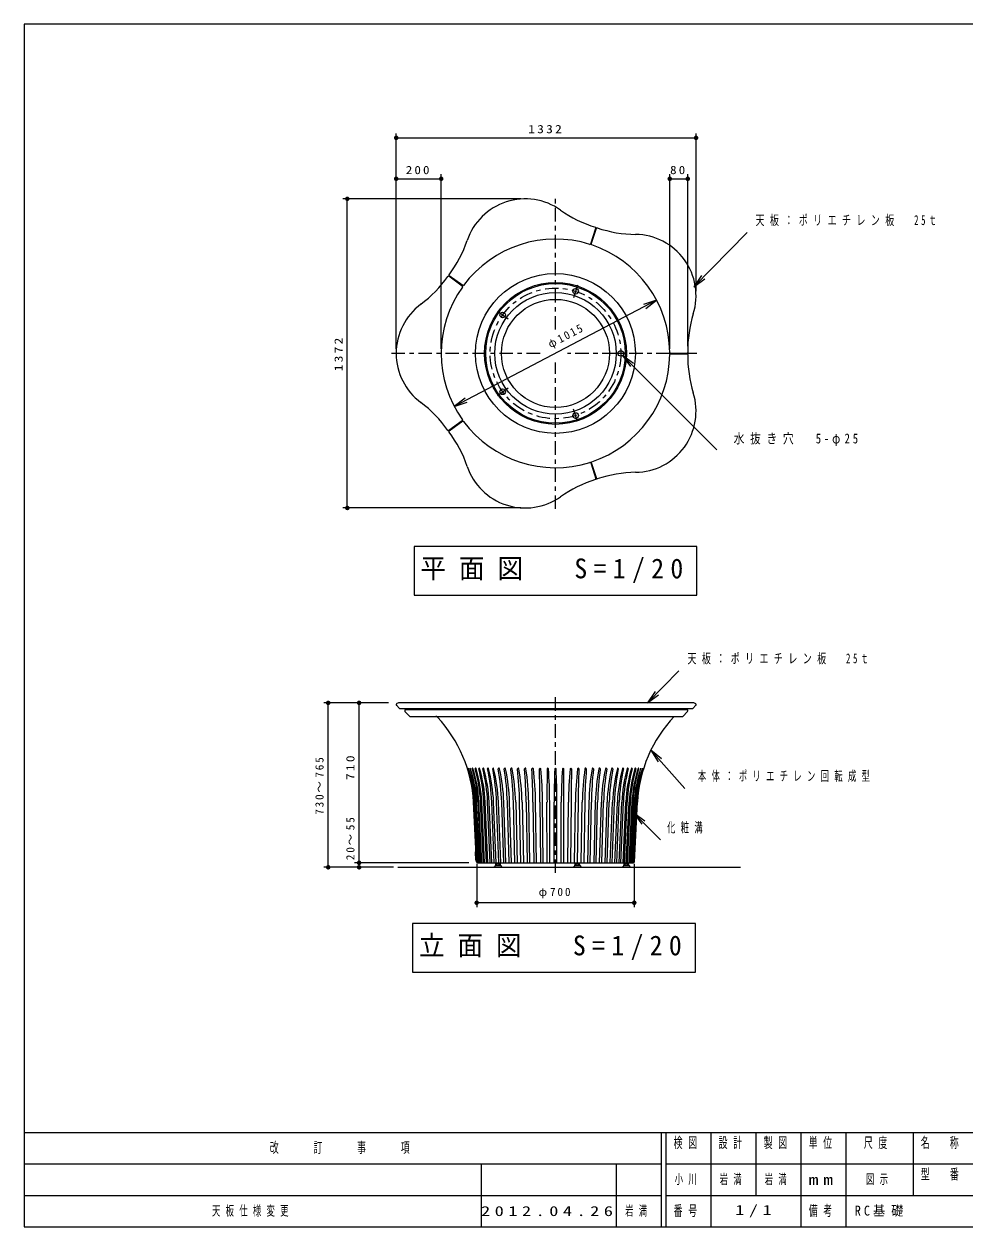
# Model space of a CAD drawing. Units: millimetres on the paper, scale 1:20. Extents: x -385 to 0, y 0 to 267.
# Drawn here: x -385 to -176, y 0 to 267 of the extents above; entities that cross this region are included whole.
import ezdxf

# ---------------------------------------------------------------- set-up
doc = ezdxf.new("R2010")
doc.units = ezdxf.units.MM
doc.linetypes.add('USER2', pattern=[6, 3, -1, 1, -1])
doc.layers.add('1_20', color=7, linetype='Continuous', lineweight=25)
doc.layers.add('NAKAMURA図枠', color=7, linetype='Continuous', lineweight=13)
doc.layers.add('図面情報', color=7, linetype='Continuous')
doc.styles.add('ＭＳ ゴシック', font='')
doc.styles.get('ＭＳ ゴシック').set_extended_font_data('MS Gothic')

# ---------------------------------------------------------------- blocks, each defined once
blk = doc.blocks.new('filled_dot')
at = {"color": 0, "linetype": 'Continuous', "lineweight": -2, "const_width": 1.25}
blk.add_lwpolyline([(-0.625, 0, 1), (0.625, 0, 1)], format="xyb", close=True, dxfattribs=at)
blk = doc.blocks.new('open_arrow')
at = {"color": 0, "linetype": 'Continuous', "lineweight": -2}
blk.add_lwpolyline([(7.5, 1.25), (0, 0), (7.5, -1.25)], dxfattribs=at)

msp = doc.modelspace()

# ---------------------------------------------------------------- linework, layer by layer
at = {"layer": '1_20', "lineweight": 13}
for p, q in [((-302.347, 194.897), (-302.347, 242.739)), ((-302.347, 241.739), (-235.756, 241.739)), ((-235.756, 207.696), (-235.756, 242.739)), ((-302.347, 194.897), (-302.347, 233.657)), ((-302.347, 232.657), (-292.347, 232.657)), ((-292.347, 194.897), (-292.347, 233.657)), ((-241.597, 194.897), (-241.597, 233.657)), ((-241.597, 232.657), (-237.6, 232.657)), ((-237.6, 195.521), (-237.6, 233.657)), ((-274.701, 228.206), (-314.204, 228.206)), ((-313.204, 159.588), (-313.204, 228.206)), ((-236.278, 208.698), (-224.427, 220.714)), ((-244.505, 205.692), (-289.439, 182.103)), ((-252.094, 193.459), (-231.122, 172.464)), ((-274.701, 159.588), (-314.204, 159.588)), ((-298.372, 151.033), (-298.372, 140.233)), ((-235.572, 151.033), (-298.372, 151.033)), ((-235.572, 140.233), (-235.572, 151.033)), ((-298.372, 140.233), (-235.572, 140.233)), ((-246.555, 116.328), (-239.548, 123.433)), ((-304.066, 116.328), (-318.451, 116.328)), ((-317.451, 79.828), (-317.451, 116.328)), ((-304.066, 116.328), (-311.588, 116.328)), ((-310.588, 80.828), (-310.588, 116.328)), ((-245.815, 105.814), (-238.268, 97.336)), ((-284.377, 80.873), (-285.079, 94.282)), ((-284.152, 80.828), (-284.846, 94.282)), ((-283.951, 80.828), (-284.632, 94.282)), ((-283.796, 80.828), (-284.477, 94.282)), ((-283.517, 80.828), (-284.18, 94.282)), ((-283.312, 80.828), (-283.974, 94.282)), ((-282.957, 80.828), (-283.596, 94.282)), ((-282.703, 80.828), (-283.342, 94.282)), ((-282.275, 80.828), (-282.886, 94.282)), ((-281.975, 80.828), (-282.586, 94.282)), ((-281.477, 80.828), (-282.055, 94.282)), ((-281.133, 80.828), (-281.711, 94.282)), ((-280.569, 80.828), (-281.109, 94.282)), ((-280.183, 80.828), (-280.723, 94.282)), ((-279.557, 80.828), (-280.055, 94.282)), ((-279.132, 80.828), (-279.631, 94.282)), ((-278.443, 80.828), (-278.902, 94.282)), ((-277.989, 80.828), (-278.443, 94.282)), ((-277.254, 80.828), (-277.658, 94.282)), ((-276.762, 80.828), (-277.167, 94.282)), ((-275.981, 80.828), (-276.333, 94.282)), ((-275.814, 94.282), (-275.461, 80.828)), ((-274.639, 80.828), (-274.937, 94.282)), ((-274.393, 94.282), (-274.095, 80.828)), ((-273.48, 94.282), (-273.238, 80.828)), ((-272.675, 80.828), (-272.916, 94.282)), ((-271.973, 94.282), (-271.79, 80.828)), ((-271.211, 80.828), (-271.393, 94.282)), ((-270.428, 94.282), (-270.306, 80.828)), ((-269.715, 80.828), (-269.837, 94.282)), ((-268.796, 80.828), (-268.857, 94.282)), ((-268.198, 80.828), (-268.26, 94.282)), ((-267.272, 80.828), (-267.272, 94.282)), ((-266.672, 80.828), (-266.672, 94.282)), ((-265.746, 80.828), (-265.684, 94.282)), ((-265.148, 80.828), (-265.087, 94.282)), ((-264.229, 80.828), (-264.107, 94.282)), ((-263.516, 94.282), (-263.638, 80.828)), ((-262.733, 80.828), (-262.551, 94.282)), ((-261.971, 94.282), (-262.154, 80.828)), ((-261.269, 80.828), (-261.028, 94.282)), ((-260.464, 94.282), (-260.706, 80.828)), ((-259.551, 94.282), (-259.849, 80.828)), ((-259.305, 80.828), (-259.007, 94.282)), ((-258.131, 94.282), (-258.483, 80.828)), ((-257.964, 80.828), (-257.611, 94.282)), ((-257.182, 80.828), (-256.777, 94.282)), ((-256.69, 80.828), (-256.286, 94.282)), ((-255.955, 80.828), (-255.501, 94.282)), ((-255.501, 80.828), (-255.042, 94.282)), ((-254.812, 80.828), (-254.313, 94.282)), ((-254.387, 80.828), (-253.889, 94.282)), ((-253.761, 80.828), (-253.221, 94.282)), ((-253.375, 80.828), (-252.835, 94.282)), ((-252.811, 80.828), (-252.233, 94.282)), ((-252.467, 80.828), (-251.889, 94.282)), ((-251.969, 80.828), (-251.358, 94.282)), ((-251.669, 80.828), (-251.058, 94.282)), ((-251.241, 80.828), (-250.602, 94.282)), ((-250.987, 80.828), (-250.348, 94.282)), ((-250.632, 80.828), (-249.97, 94.282)), ((-250.427, 80.828), (-249.765, 94.282)), ((-250.148, 80.828), (-249.467, 94.282)), ((-249.993, 80.828), (-249.312, 94.282)), ((-249.793, 80.828), (-249.098, 94.282)), ((-249.567, 80.873), (-248.865, 94.282)), ((-310.588, 79.828), (-310.588, 91.421)), ((-249.584, 91.865), (-243.673, 85.917)), ((-304.066, 80.828), (-311.588, 80.828)), ((-286.235, 80.828), (-311.588, 80.828)), ((-284.472, 80.578), (-284.472, 70.952)), ((-249.472, 80.578), (-249.472, 70.952)), ((-304.066, 79.828), (-318.451, 79.828)), ((-302.972, 79.828), (-311.588, 79.828)), ((-249.472, 71.952), (-284.472, 71.952)), ((-298.703, 67.352), (-298.703, 56.552)), ((-235.903, 67.352), (-298.703, 67.352)), ((-235.903, 56.552), (-235.903, 67.352)), ((-298.703, 56.552), (-235.903, 56.552))]:
    msp.add_line(p, q, dxfattribs=at)
at = {"layer": '1_20', "linetype": 'USER2', "lineweight": 13}
for p, q in [((-266.972, 199.183), (-266.972, 228.928)), ((-262.05, 209.046), (-262.954, 206.264)), ((-279.859, 203.26), (-277.492, 201.54)), ((-270.411, 193.897), (-304.251, 193.897)), ((-235.599, 193.897), (-264.269, 193.897)), ((-251.043, 193.897), (-253.969, 193.897)), ((-266.972, 159.383), (-266.972, 191.879)), ((-279.859, 184.534), (-277.492, 186.254)), ((-262.05, 178.748), (-262.954, 181.531)), ((-266.972, 78.574), (-266.972, 117.787))]:
    msp.add_line(p, q, dxfattribs=at)
at = {"layer": '1_20', "color": 3}
for p, q in [((-259.156, 218.195), (-258.013, 221.714)), ((-259.013, 218.149), (-257.87, 221.668)), ((-287.665, 208.839), (-290.659, 211.014)), ((-287.577, 208.96), (-290.571, 211.136)), ((-241.448, 193.972), (-237.748, 193.972)), ((-241.448, 193.822), (-237.748, 193.822)), ((-287.665, 178.955), (-290.659, 176.78)), ((-287.577, 178.834), (-290.571, 176.659)), ((-259.156, 169.599), (-258.013, 166.08)), ((-259.013, 169.646), (-257.87, 166.126)), ((-301.597, 115.078), (-302.298, 115.78)), ((-236.251, 116.328), (-301.847, 116.328)), ((-301.597, 115.078), (-236.501, 115.078)), ((-300.222, 114.828), (-237.809, 114.828)), ((-236.501, 115.078), (-235.8, 115.78)), ((-300.399, 114.402), (-299.326, 113.328)), ((-299.326, 113.328), (-238.706, 113.328)), ((-237.632, 114.402), (-238.706, 113.328)), ((-284.484, 81.065), (-285.177, 94.282)), ((-249.46, 81.065), (-248.767, 94.282)), ((-284.839, 83.062), (-284.761, 81.564)), ((-284.235, 80.828), (-249.709, 80.828)), ((-280.335, 80.269), (-280.459, 79.988)), ((-280.243, 80.328), (-279.185, 80.328)), ((-280.214, 80.328), (-280.214, 80.703)), ((-280.214, 80.703), (-279.214, 80.703)), ((-279.964, 80.328), (-279.964, 80.828)), ((-279.464, 80.328), (-279.464, 80.828)), ((-279.214, 80.328), (-279.214, 80.703)), ((-279.093, 80.269), (-278.97, 79.988)), ((-262.726, 80.269), (-262.849, 79.988)), ((-262.634, 80.328), (-261.576, 80.328)), ((-262.605, 80.703), (-261.605, 80.703)), ((-262.605, 80.328), (-262.605, 80.703)), ((-262.355, 80.328), (-262.355, 80.828)), ((-261.855, 80.328), (-261.855, 80.828)), ((-261.605, 80.328), (-261.605, 80.703)), ((-261.484, 80.269), (-261.361, 79.988)), ((-251.843, 80.269), (-251.966, 79.988)), ((-251.751, 80.328), (-250.693, 80.328)), ((-251.722, 80.703), (-250.722, 80.703)), ((-251.722, 80.328), (-251.722, 80.703)), ((-251.472, 80.328), (-251.472, 80.828)), ((-250.972, 80.328), (-250.972, 80.828)), ((-250.722, 80.328), (-250.722, 80.703)), ((-250.601, 80.269), (-250.478, 79.988)), ((-301.972, 79.828), (-225.91, 79.828)), ((-280.639, 79.928), (-278.789, 79.928)), ((-280.639, 79.828), (-280.639, 79.928)), ((-278.789, 79.828), (-278.789, 79.928)), ((-263.03, 79.928), (-261.18, 79.928)), ((-263.03, 79.828), (-263.03, 79.928)), ((-261.18, 79.828), (-261.18, 79.928)), ((-252.147, 79.928), (-250.297, 79.928)), ((-252.147, 79.828), (-252.147, 79.928)), ((-252.147, 79.828), (-250.297, 79.828)), ((-250.297, 79.828), (-250.297, 79.928))]:
    msp.add_line(p, q, dxfattribs=at)
at = {"layer": '1_20', "lineweight": 13}
for radius in [17.75, 17.75, 17.75, 17.75, 17.75, 17.75, 15.75, 15.75, 15.5, 13.5, 12]:
    msp.add_circle((-266.972, 193.897), radius, dxfattribs=at)
at = {"layer": '1_20', "linetype": 'USER2', "lineweight": 13}
msp.add_circle((-266.972, 193.897), 14.5, dxfattribs=at)
at = {"layer": '1_20', "color": 3}
for centre in [(-262.491, 207.687), (-278.703, 202.42), (-252.472, 193.897), (-252.472, 193.897), (-278.703, 185.374), (-262.491, 180.107)]:
    msp.add_circle(centre, 0.625, dxfattribs=at)
for centre, radius, start, end in [((-273.701, 214.606), 13.6, 54.70535, 161.29465), ((-249.991, 248.178), 27.5, 234.76841, 252.82637), ((-258.155, 221.761), 0.15, 342, 72.82637), ((-257.727, 221.622), 0.15, 71.17363, 162), ((-248.804, 247.792), 27.5, 251.17363, 269.23159), ((-312.615, 227.83), 27.5, 323.17363, 341.23159), ((-266.972, 193.897), 25.375, 72.50506, 143.49494), ((-249.356, 206.696), 13.6, 342.70535, 89.29465), ((-259.299, 218.241), 0.15, 252.50506, 342), ((-258.871, 218.102), 0.15, 162, 251.49494), ((-266.972, 193.897), 25.375, 0.50506, 71.49494), ((-313.349, 226.821), 27.5, 306.76841, 324.82637), ((-290.747, 210.893), 0.15, 54, 144.82637), ((-290.483, 211.257), 0.15, 143.17363, 234), ((-266.972, 193.897), 25.375, 144.50506, 215.49494), ((-287.754, 208.718), 0.15, 324.50506, 54), ((-287.489, 209.082), 0.15, 234, 323.49494), ((-288.747, 193.897), 13.6, 126.70535, 233.29465), ((-210.1, 194.521), 27.5, 162.76841, 180.82637), ((-266.972, 193.897), 25.375, 288.50506, 359.49494), ((-241.448, 194.122), 0.15, 180.50506, 270), ((-241.448, 193.672), 0.15, 90, 179.49494), ((-237.748, 194.122), 0.15, 270, 0.82637), ((-237.748, 193.672), 0.15, 359.17363, 90), ((-210.1, 193.273), 27.5, 179.17363, 197.23159), ((-249.356, 181.098), 13.6, 270.70535, 17.29465), ((-313.349, 160.974), 27.5, 35.17363, 53.23159), ((-287.754, 179.077), 0.15, 306, 35.49494), ((-290.747, 176.901), 0.15, 215.17363, 306), ((-290.483, 176.537), 0.15, 126, 216.82637), ((-312.615, 159.964), 27.5, 18.76841, 36.82637), ((-287.489, 178.712), 0.15, 36.50506, 126), ((-266.972, 193.897), 25.375, 216.50506, 287.49494), ((-273.701, 173.188), 13.6, 198.70535, 305.29465), ((-259.299, 169.553), 0.15, 18, 107.49494), ((-258.871, 169.692), 0.15, 108.50506, 198), ((-249.991, 139.616), 27.5, 107.17363, 125.23159), ((-258.155, 166.033), 0.15, 287.17363, 18), ((-257.727, 166.173), 0.15, 198, 288.82637), ((-248.804, 140.002), 27.5, 90.76841, 108.82637), ((-302.192, 115.886), 0.15, 170.56183, 225), ((-301.847, 115.828), 0.5, 90, 170.56183), ((-300.222, 114.578), 0.25, 90, 225), ((-237.809, 114.578), 0.25, 315, 90), ((-236.251, 115.828), 0.5, 9.43817, 90), ((-235.906, 115.886), 0.15, 315, 9.43817), ((-293.558, 112.828), 0.5, 42.99209, 90), ((-315.136, 92.712), 30, 3, 42.99209), ((-218.808, 92.712), 30, 136.5912, 177), ((-284.59, 83.075), 0.25, 93, 183), ((-284.511, 81.577), 0.25, 183, 273), ((-284.235, 81.078), 0.25, 183, 270), ((-280.243, 80.228), 0.1, 90, 156.21797), ((-279.185, 80.228), 0.1, 23.78203, 90), ((-262.634, 80.228), 0.1, 90, 156.21797), ((-261.576, 80.228), 0.1, 23.78203, 90), ((-251.751, 80.228), 0.1, 90, 156.21797), ((-250.693, 80.228), 0.1, 23.78203, 90), ((-249.709, 81.078), 0.25, 270, 357), ((-280.55, 80.028), 0.1, 270, 336.21797), ((-278.878, 80.028), 0.1, 203.78203, 270), ((-262.941, 80.028), 0.1, 270, 336.21797), ((-261.269, 80.028), 0.1, 203.78203, 270), ((-252.058, 80.028), 0.1, 270, 336.21797), ((-250.386, 80.028), 0.1, 203.78203, 270)]:
    msp.add_arc(centre, radius, start, end, dxfattribs=at)
at = {"layer": '1_20', "lineweight": 13}
for centre, radius, start, end in [((-314.37, 92.748), 29.331, 2.99886, 18.03431), ((-313.691, 92.794), 28.883, 2.95492, 18.22846), ((-318.139, 92.586), 33.55, 2.89836, 15.9908), ((-313.125, 92.832), 28.685, 2.89836, 18.27762), ((-285.374, 101.753), 0.075, 17.27566, 196.46993), ((-315.934, 92.718), 31.793, 2.81978, 16.46993), ((-314.18, 92.795), 30.242, 2.81978, 17.27566), ((-284.72, 101.728), 0.1, 16.73946, 195.95812), ((-316.17, 92.735), 32.611, 2.71975, 15.95811), ((-314.378, 92.808), 31.071, 2.71975, 16.73946), ((-283.931, 101.728), 0.1, 16.37655, 194.89497), ((-317.9, 92.693), 35.05, 2.59904, 14.89497), ((-314.143, 92.85), 31.589, 2.59904, 16.37655), ((-283.013, 101.728), 0.1, 15.87935, 193.72781), ((-320.197, 92.645), 38.177, 2.45854, 13.72781), ((-314.072, 92.893), 32.392, 2.45854, 15.87935), ((-281.973, 101.728), 0.1, 15.25087, 192.46472), ((-323.326, 92.587), 42.251, 2.29933, 12.46472), ((-314.215, 92.938), 33.519, 2.29933, 15.25087), ((-280.819, 101.728), 0.1, 14.49499, 191.1147), ((-327.71, 92.516), 47.687, 2.12259, 11.1147), ((-314.639, 92.985), 35.032, 2.12259, 14.49499), ((-279.559, 101.678), 0.15, 12.95672, 190.50767), ((-328.585, 92.585), 49.712, 1.95661, 10.50767), ((-317.412, 92.97), 38.992, 1.92967, 12.95672), ((-278.204, 101.678), 0.15, 11.95208, 189.03157), ((-335.715, 92.537), 58.083, 1.72203, 9.03157), ((-319.098, 93.022), 41.95, 1.72203, 11.95208), ((-276.763, 101.678), 0.15, 10.83657, 187.47314), ((-347.329, 92.422), 71.02, 1.50124, 7.47314), ((-321.679, 93.08), 45.882, 1.50124, 10.83657), ((-275.248, 101.678), 0.15, 9.61809, 185.87151), ((-366.996, 92.243), 92.082, 1.26899, 5.8715), ((-325.583, 93.149), 51.202, 1.26899, 9.61809), ((-273.67, 101.678), 0.15, 8.30551, 184.23951), ((-405.326, 91.919), 131.867, 1.02703, 4.23951), ((-331.531, 93.232), 58.624, 1.02703, 8.30551), ((-505.553, 91.114), 233.601, 0.77723, 2.59043), ((-272.04, 101.678), 0.15, 6.90865, 182.59043), ((-340.857, 93.34), 69.47, 0.77723, 6.90865), ((-270.373, 101.678), 0.15, 5.43826, 180.93779), ((-1288.021, 85.021), 1017.635, 0.52148, 0.93779), ((-356.328, 93.495), 86.494, 0.52148, 5.43826), ((169.682, 96.286), 438.543, 179.29521, 180.26174), ((-268.679, 101.678), 0.15, 3.90588, 179.29521), ((-384.8, 93.75), 116.541, 0.26174, 3.90588), ((-84.716, 94.282), 182.556, 177.67623, 180), ((-266.972, 101.678), 0.15, 2.32377, 177.67623), ((-449.228, 94.282), 182.556, 0, 2.32377), ((-149.145, 93.75), 116.541, 176.09412, 179.73826), ((-265.265, 101.678), 0.15, 0.70479, 176.09412), ((-703.626, 96.286), 438.543, 359.73826, 0.70479), ((-177.616, 93.495), 86.494, 174.56174, 179.47852), ((-263.572, 101.678), 0.15, 359.06221, 174.56174), ((754.077, 85.021), 1017.635, 179.06221, 179.47852), ((-193.087, 93.34), 69.47, 173.09135, 179.22277), ((-261.904, 101.678), 0.15, 357.40957, 173.09135), ((-28.391, 91.114), 233.601, 177.40957, 179.22277), ((-202.413, 93.232), 58.624, 171.69449, 178.97297), ((-128.618, 91.919), 131.867, 175.76049, 178.97297), ((-260.274, 101.678), 0.15, 355.76049, 171.69449), ((-208.361, 93.149), 51.202, 170.38191, 178.73101), ((-166.948, 92.243), 92.082, 174.12849, 178.73101), ((-258.696, 101.678), 0.15, 354.12849, 170.38191), ((-212.265, 93.08), 45.882, 169.16343, 178.49876), ((-186.615, 92.422), 71.02, 172.52686, 178.49876), ((-257.181, 101.678), 0.15, 352.52686, 169.16343), ((-214.846, 93.022), 41.95, 168.04792, 178.27797), ((-198.229, 92.537), 58.083, 170.96843, 178.27797), ((-255.74, 101.678), 0.15, 350.96843, 168.04792), ((-216.532, 92.97), 38.992, 167.04328, 178.07033), ((-205.359, 92.585), 49.712, 169.49233, 178.04339), ((-254.385, 101.678), 0.15, 349.49233, 167.04328), ((-219.305, 92.985), 35.032, 165.50501, 177.87741), ((-206.234, 92.516), 47.687, 168.8853, 177.87741), ((-253.125, 101.728), 0.1, 348.8853, 165.50501), ((-219.729, 92.938), 33.519, 164.74913, 177.70067), ((-210.618, 92.587), 42.251, 167.53528, 177.70067), ((-219.872, 92.893), 32.392, 164.12065, 177.54146), ((-251.971, 101.728), 0.1, 347.53528, 164.74913), ((-213.747, 92.645), 38.177, 166.27219, 177.54146), ((-219.801, 92.85), 31.589, 163.62346, 177.40096), ((-216.044, 92.693), 35.05, 165.10503, 177.40096), ((-250.931, 101.728), 0.1, 346.27218, 164.12065), ((-219.566, 92.808), 31.071, 163.26054, 177.28025), ((-217.774, 92.735), 32.611, 164.04189, 177.28025), ((-250.013, 101.728), 0.1, 345.10503, 163.62346), ((-219.765, 92.795), 30.242, 162.72434, 177.18022), ((-218.01, 92.718), 31.793, 163.53007, 177.18022), ((-220.819, 92.832), 28.685, 161.72238, 177.10164), ((-249.224, 101.728), 0.1, 344.04188, 163.26054), ((-215.805, 92.586), 33.55, 164.00921, 177.10164), ((-220.253, 92.794), 28.883, 161.77154, 177.04508), ((-219.574, 92.748), 29.331, 161.96569, 177.00114), ((-248.57, 101.753), 0.075, 343.53007, 162.72434)]:
    msp.add_arc(centre, radius, start, end, dxfattribs=at)
at = {"layer": 'NAKAMURA図枠', "color": 20, "lineweight": 25}
for p, q in [((0, 267), (-385, 267)), ((-385, 267), (-385, 0)), ((-385, 21), (0, 21)), ((-385, 0), (0, 0))]:
    msp.add_line(p, q, dxfattribs=at)
at = {"layer": 'NAKAMURA図枠', "color": 3, "lineweight": 25}
for p, q in [((-243.5, 21), (-243.5, 0)), ((-242.5, 21), (-242.5, 0)), ((-232.5, 21), (-232.5, 7)), ((-222.5, 21), (-222.5, 7)), ((-212.5, 21), (-212.5, 0)), ((-202.5, 21), (-202.5, 7)), ((-187.5, 21), (-187.5, 7)), ((-187.5, 14), (-70, 14)), ((-242.5, 7), (0, 7)), ((-202.5, 7), (-202.5, 0))]:
    msp.add_line(p, q, dxfattribs=at)
at = {"layer": 'NAKAMURA図枠'}
for p, q in [((-385, 14), (-243.5, 14)), ((-283.5, 14), (-283.5, 0)), ((-253.5, 14), (-253.5, 0)), ((-242.5, 14), (-187.5, 14)), ((-385, 7), (-243.5, 7)), ((-232.5, 7), (-232.5, 0))]:
    msp.add_line(p, q, dxfattribs=at)

# ---------------------------------------------------------------- block references
at = {"layer": '1_20', "lineweight": 13, "xscale": 0.4, "yscale": 0.4}
for p in [(-302.347, 241.739), (-302.347, 232.657), (-241.597, 232.657), (-284.472, 71.952)]:
    msp.add_blockref('filled_dot', p, dxfattribs=at)
for name, p, rotation in [('filled_dot', (-235.756, 241.739), 180), ('filled_dot', (-292.347, 232.657), 180), ('filled_dot', (-237.6, 232.657), 180), ('filled_dot', (-313.204, 228.206), 270), ('open_arrow', (-236.278, 208.698), 45.4), ('open_arrow', (-244.505, 205.692), 207.7), ('open_arrow', (-252.094, 193.459), 315), ('open_arrow', (-289.439, 182.103), 27.7), ('filled_dot', (-313.204, 159.588), 90), ('open_arrow', (-246.555, 116.328), 45.4), ('filled_dot', (-317.451, 116.328), 270), ('filled_dot', (-310.588, 116.328), 270), ('open_arrow', (-245.815, 105.814), 311.7), ('open_arrow', (-249.584, 91.865), 314.8), ('filled_dot', (-317.451, 79.828), 90), ('filled_dot', (-310.588, 80.828), 90), ('filled_dot', (-310.588, 80.828), 270), ('filled_dot', (-310.588, 79.828), 90), ('filled_dot', (-249.472, 71.952), 180)]:
    msp.add_blockref(name, p, dxfattribs=dict(at, rotation=rotation))

# ---------------------------------------------------------------- texts
at = {"layer": '1_20', "style": 'ＭＳ ゴシック'}
for s, insert, char_height, attachment_point in [('\\T1.33;\\W1.2;1332', (-269.051, 242.739), 1.833, 8), ('\\T1.33;\\W1.15;200', (-297.347, 233.657), 1.833, 8), ('\\T1.34;\\W1.15;80', (-239.599, 233.657), 1.833, 8), ('\\T1.6;\\W0.65;天板：ポリエチレン板\u300025ｔ', (-222.546, 223.364), 2.199, 4), ('\\T1.52;\\W0.8;水抜き穴\u30005-φ25', (-227.416, 173.314), 2.199, 7), ('\\T1.5;\\W0.95;平面図\u3000S=1/20', (-296.972, 145.633), 4.399, 4), ('\\T1.6;\\W0.65;天板：ポリエチレン板\u300025ｔ', (-237.667, 126.083), 2.199, 4), ('\\T1.64;\\W0.6;本体：ポリエチレン回転成型', (-235.338, 99.986), 2.199, 4), ('\\T1.64;\\W0.6;化粧溝', (-242.176, 88.567), 2.199, 4), ('\\T1.33;φ700', (-266.972, 72.952), 1.833, 8), ('\\T1.5;\\W0.95;立面図\u3000S=1/20', (-297.303, 61.952), 4.399, 4)]:
    msp.add_mtext(s, dxfattribs=dict(at, insert=insert, char_height=char_height, attachment_point=attachment_point))
at = {"layer": '1_20', "char_height": 1.833, "attachment_point": 8, "style": 'ＭＳ ゴシック'}
for s, insert, rotation in [('\\T1.33;\\W0.95;φ1015', (-263.981, 196.597), 27.698), ('\\T1.33;\\W1.2;1372', (-314.204, 193.897), 90), ('\\T1.33;\\W1.2;710', (-311.588, 102.173), 90), ('\\T1.32;730～765', (-318.451, 98.078), 90), ('\\T1.33;20～55', (-311.588, 86.388), 90)]:
    msp.add_mtext(s, dxfattribs=dict(at, insert=insert, rotation=rotation))
at = {"layer": 'NAKAMURA図枠', "char_height": 2.346, "style": 'ＭＳ ゴシック'}
for s, insert, attachment_point in [('\\T1.64;\\W0.6;改\u3000\u3000訂\u3000\u3000事\u3000\u3000項', (-314.25, 17.5), 5), ('\\T1.64;\\W0.6;検図', (-237.5, 19.9), 2), ('\\T1.64;\\W0.6;設計', (-227.5, 19.9), 2), ('\\T1.64;\\W0.6;製図', (-217.5, 19.9), 2), ('\\T1.64;\\W0.6;単位', (-207.5, 19.9), 2), ('\\T1.64;\\W0.6;尺度', (-195.25, 19.9), 2), ('\\T1.64;\\W0.6;名\u3000称', (-181, 19.9), 2), ('\\T1.5;\\W1.35;mm', (-207.5, 10.5), 5), ('\\T1.64;\\W0.6;型\u3000番', (-181, 12.9), 2), ('\\T1.64;\\W0.6;番号', (-237.5, 3.5), 5), ('\\T1.64;\\W0.6;備考', (-207.5, 3.5), 5)]:
    msp.add_mtext(s, dxfattribs=dict(at, insert=insert, attachment_point=attachment_point))
at = {"layer": '図面情報', "char_height": 2.199, "style": 'ＭＳ ゴシック'}
for s, insert, attachment_point in [('\\T1.64;\\W0.6;小川', (-240.5, 10.5), 4), ('\\T1.64;\\W0.6;岩満', (-230.5, 10.5), 4), ('\\T1.64;\\W0.6;岩満', (-220.5, 10.5), 4), ('\\T1.64;\\W0.6;図示', (-198, 10.5), 4), ('\\T1.64;\\W0.6;天板仕様変更', (-343.25, 3.5), 4), ('\\T1.5;\\W1.35;2012.04.26', (-283.5, 3.5), 4), ('\\T1.64;\\W0.6;岩満', (-251.5, 3.5), 4), ('\\T1.5;\\W1.35;1/1', (-222.5, 3.5), 5), ('\\T1.5;\\W0.9;RC基礎', (-200.5, 3.5), 4)]:
    msp.add_mtext(s, dxfattribs=dict(at, insert=insert, attachment_point=attachment_point))

doc.saveas('drawing.dxf')
